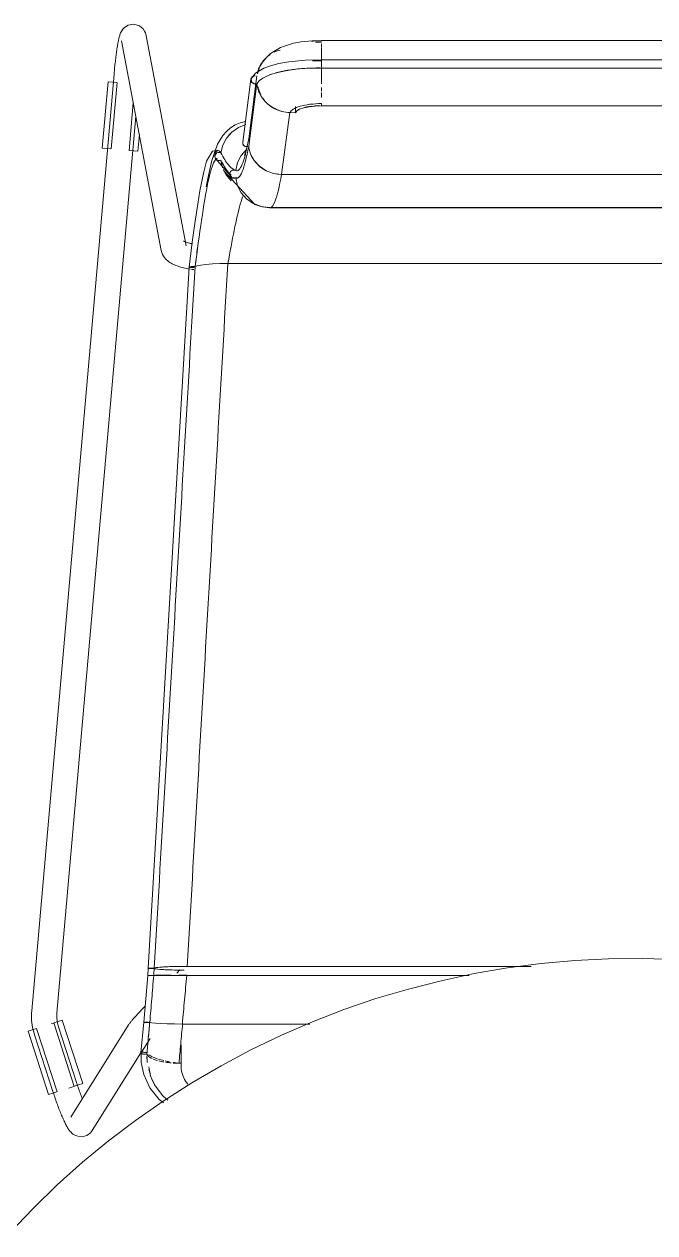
# Model space of a CAD drawing. Header units: millimetres. Extents: x 155920 to 295199, y -4084 to 97293.
# Drawn here: x 224485 to 224784, y 31577 to 32149 of the extents above; entities that cross this region are included whole.
import ezdxf

# ---------------------------------------------------------------- set-up
doc = ezdxf.new("R2010")
doc.units = ezdxf.units.MM
doc.header["$MEASUREMENT"] = 0
doc.layers.add('I-FURN', color=8, linetype='CONTINUOUS', lineweight=9)

msp = doc.modelspace()

# ---------------------------------------------------------------- linework, layer by layer
at = {"layer": 'I-FURN'}
for p, q in [((224531.93, 32146.71), (224531.46, 32146)), ((224532.79, 32147.61), (224531.93, 32146.71)), ((224534.44, 32148.65), (224532.79, 32147.61)), ((224537.2, 32149.14), (224534.44, 32148.65)), ((224539.95, 32148.3), (224537.2, 32149.14)), ((224539.95, 32148.3), (224541.53, 32146.98)), ((224541.53, 32146.98), (224542.28, 32145.9)), ((224529.78, 32140.72), (224529.69, 32140.22)), ((224529.88, 32141.2), (224529.78, 32140.72)), ((224529.98, 32141.66), (224529.88, 32141.2)), ((224530.07, 32142.1), (224529.98, 32141.66)), ((224530.17, 32142.53), (224530.07, 32142.1)), ((224530.28, 32142.94), (224530.17, 32142.53)), ((224530.39, 32143.34), (224530.28, 32142.94)), ((224530.5, 32143.74), (224530.39, 32143.34)), ((224530.63, 32144.13), (224530.5, 32143.74)), ((224530.77, 32144.54), (224530.63, 32144.13)), ((224530.94, 32144.97), (224530.77, 32144.54)), ((224531.15, 32145.44), (224530.94, 32144.97)), ((224531.46, 32146), (224531.15, 32145.44)), ((224531.3, 32141.31), (224550.12, 32042.02)), ((224542.28, 32145.9), (224542.66, 32145.1)), ((224542.66, 32145.1), (224542.87, 32144.48)), ((224542.87, 32144.48), (224543, 32143.96)), ((224543, 32143.96), (224543.09, 32143.55)), ((224561.91, 32044.26), (224543.09, 32143.55)), ((224612.77, 32140.11), (224616.27, 32140.76)), ((224616.27, 32140.76), (224621.48, 32141.28)), ((224621.48, 32141.28), (224626, 32141.36)), ((224626, 32141.36), (224626, 32141.19)), ((224920.85, 32141.36), (224626, 32141.36)), ((224626, 32141.06), (224626, 32141.34)), ((224528.86, 32134.97), (224528.78, 32134.3)), ((224528.95, 32135.62), (224528.86, 32134.97)), ((224529.04, 32136.25), (224528.95, 32135.62)), ((224529.13, 32136.87), (224529.04, 32136.25)), ((224529.22, 32137.47), (224529.13, 32136.87)), ((224529.32, 32138.06), (224529.22, 32137.47)), ((224529.41, 32138.63), (224529.32, 32138.06)), ((224529.5, 32139.18), (224529.41, 32138.63)), ((224529.59, 32139.71), (224529.5, 32139.18)), ((224529.69, 32140.22), (224529.59, 32139.71)), ((224599.93, 32133.38), (224601.91, 32135.22)), ((224601.91, 32135.22), (224606.62, 32138.09)), ((224606.62, 32138.09), (224612.77, 32140.11)), ((224626, 32138.12), (224626, 32139.87)), ((224626, 32135.26), (224626, 32137.84)), ((224626, 32135.1), (224626, 32132.08)), ((224626, 32132.08), (224626, 32135.09)), ((224528.2, 32129.35), (224528.12, 32128.62)), ((224528.27, 32130.09), (224528.2, 32129.35)), ((224528.35, 32130.81), (224528.27, 32130.09)), ((224528.44, 32131.53), (224528.35, 32130.81)), ((224528.52, 32132.24), (224528.44, 32131.53)), ((224528.6, 32132.94), (224528.52, 32132.24)), ((224528.69, 32133.63), (224528.6, 32132.94)), ((224528.78, 32134.3), (224528.69, 32133.63)), ((224596.93, 32129.04), (224598.26, 32131.31)), ((224598.26, 32131.31), (224599.93, 32133.38)), ((224598.63, 32128.24), (224601.79, 32129.43)), ((224601.79, 32129.43), (224605.83, 32130.51)), ((224605.83, 32130.51), (224610.55, 32131.38)), ((224610.55, 32131.38), (224618.44, 32132.18)), ((224618.44, 32132.18), (224626, 32132.32)), ((224920.85, 32132.32), (224626, 32132.32)), ((224626, 32128.37), (224626, 32132.32)), ((224626, 32132.32), (224626, 32132.25)), ((224626, 32132.25), (224626, 32132.06)), ((224626, 32132.06), (224626, 32131.75)), ((224626, 32131.75), (224626, 32131.36)), ((224626, 32131.36), (224626, 32130.91)), ((224626, 32130.91), (224626, 32130.42)), ((224626, 32130.42), (224626, 32129.92)), ((224626, 32129.92), (224626, 32129.44)), ((224626, 32129.44), (224626, 32129.03)), ((224527.82, 32125.46), (224488.88, 31682.14)), ((224527.84, 32125.62), (224527.82, 32125.46)), ((224527.9, 32126.37), (224527.84, 32125.62)), ((224527.97, 32127.12), (224527.9, 32126.37)), ((224528.05, 32127.87), (224527.97, 32127.12)), ((224528.12, 32128.62), (224528.05, 32127.87)), ((224591.54, 32094.92), (224595.39, 32124.61)), ((224592.9, 32123.55), (224594.8, 32125.93)), ((224594.61, 32118.64), (224595.23, 32123.42)), ((224594.8, 32125.93), (224598.63, 32128.24)), ((224601.84, 32125.29), (224601.33, 32125.1)), ((224604.67, 32126.16), (224601.84, 32125.29)), ((224608.16, 32126.96), (224604.67, 32126.16)), ((224613.6, 32127.79), (224608.16, 32126.96)), ((224619.59, 32128.27), (224613.6, 32127.79)), ((224626, 32128.36), (224619.59, 32128.27)), ((224626, 32129.03), (224626, 32128.7)), ((224626, 32128.7), (224626, 32128.47)), ((224626, 32128.47), (224626, 32128.37)), ((224626, 32128.39), (224626, 32124.58)), ((224626, 32120.83), (224626, 32128.39)), ((224626, 32128.36), (224920.85, 32128.36)), ((224626, 32124.39), (224626, 32124.07)), ((224522.25, 32090.45), (224525.01, 32121.86)), ((224525.01, 32121.86), (224527.05, 32121.68)), ((224526.48, 32090.07), (224529.24, 32121.48)), ((224527.05, 32121.68), (224529.12, 32121.49)), ((224588.69, 32093.27), (224592.55, 32123.05)), ((224591.52, 32091.37), (224595.36, 32121.07)), ((224626, 32117.36), (224626, 32119.2)), ((224536.91, 32111.94), (224534.93, 32089.33)), ((224626, 32114.37), (224626, 32116.84)), ((224607.07, 32077.99), (224610.93, 32107.27)), ((224610.93, 32107.27), (224613.64, 32107.2)), ((224613.64, 32110.21), (224613.64, 32107.2)), ((224613.64, 32107.2), (224614.28, 32108.06)), ((224614.28, 32108.06), (224615.63, 32108.85)), ((224615.63, 32108.85), (224617.62, 32109.52)), ((224617.62, 32109.52), (224620.11, 32110.03)), ((224620.11, 32110.03), (224622.96, 32110.35)), ((224622.96, 32110.35), (224626, 32110.46)), ((224920.85, 32110.52), (224626, 32110.52)), ((224626, 32110.46), (224920.85, 32110.46)), ((224500.83, 31681.09), (224538.12, 32105.59)), ((224585.13, 32101.44), (224582.93, 32100.06)), ((224587.5, 32102.47), (224585.13, 32101.44)), ((224590.14, 32101.61), (224586.63, 32100.21)), ((224590, 32103.13), (224587.5, 32102.47)), ((224539.16, 32088.96), (224539.85, 32096.85)), ((224579.22, 32096.42), (224576.71, 32092.3)), ((224580.96, 32098.38), (224579.22, 32096.42)), ((224581.07, 32095.21), (224579.33, 32091.89)), ((224582.93, 32100.06), (224580.96, 32098.38)), ((224583.55, 32098.04), (224581.07, 32095.21)), ((224582.14, 32096.6), (224583.55, 32098.04)), ((224586.63, 32100.21), (224583.55, 32098.04)), ((224590.29, 32089.41), (224591.67, 32095.7)), ((224524.29, 32090.27), (224522.25, 32090.45)), ((224526.36, 32090.08), (224524.29, 32090.27)), ((224537.12, 32089.14), (224535.05, 32089.32)), ((224539.16, 32088.96), (224537.12, 32089.14)), ((224576.71, 32092.3), (224574.04, 32084.68)), ((224574.41, 32088.95), (224576.6, 32089.48)), ((224576.6, 32089.48), (224577.51, 32089.18)), ((224579.33, 32091.89), (224578.42, 32088.26)), ((224590.53, 32089.88), (224588.03, 32087)), ((224588.74, 32093.51), (224588.68, 32093.04)), ((224588.68, 32093.04), (224588.74, 32092.57)), ((224588.93, 32093.95), (224588.74, 32093.51)), ((224588.74, 32092.57), (224588.93, 32092.13)), ((224588.93, 32092.13), (224589.23, 32091.75)), ((224589.23, 32091.75), (224589.61, 32091.45)), ((224589.53, 32086.97), (224590.29, 32089.41)), ((224589.61, 32091.45), (224590.06, 32091.25)), ((224590.06, 32091.25), (224590.55, 32091.18)), ((224590.55, 32091.18), (224591.05, 32091.21)), ((224570.24, 32079.31), (224571.64, 32084.31)), ((224571.64, 32084.31), (224574.41, 32088.95)), ((224574.04, 32084.68), (224572.15, 32076.16)), ((224575.55, 32086.56), (224575.62, 32087.04)), ((224575.62, 32087.04), (224575.55, 32086.56)), ((224575.61, 32086.07), (224575.55, 32086.56)), ((224575.55, 32086.56), (224575.6, 32086.07)), ((224575.6, 32086.07), (224575.79, 32085.61)), ((224575.79, 32085.61), (224575.61, 32086.07)), ((224575.62, 32087.04), (224575.82, 32087.5)), ((224575.81, 32087.5), (224575.62, 32087.04)), ((224575.74, 32085.7), (224583.87, 32076.28)), ((224575.9, 32085.43), (224575.77, 32085.64)), ((224576.08, 32085.21), (224575.79, 32085.61)), ((224575.79, 32085.61), (224576.08, 32085.21)), ((224576.12, 32087.89), (224575.81, 32087.5)), ((224575.82, 32087.5), (224576.12, 32087.89)), ((224576.46, 32084.89), (224576.08, 32085.21)), ((224576.08, 32085.21), (224576.46, 32084.89)), ((224576.12, 32087.89), (224576.51, 32088.2)), ((224576.5, 32088.2), (224576.12, 32087.89)), ((224576.91, 32084.69), (224576.46, 32084.89)), ((224576.46, 32084.89), (224576.91, 32084.68)), ((224576.96, 32088.39), (224576.5, 32088.2)), ((224576.51, 32088.2), (224576.96, 32088.39)), ((224577.4, 32084.6), (224576.91, 32084.69)), ((224576.91, 32084.68), (224577.4, 32084.59)), ((224576.96, 32088.39), (224577.45, 32088.47)), ((224577.45, 32088.47), (224576.96, 32088.39)), ((224577.9, 32084.62), (224577.4, 32084.6)), ((224577.4, 32084.59), (224577.9, 32084.62)), ((224577.45, 32088.47), (224577.95, 32088.42)), ((224577.95, 32088.43), (224577.45, 32088.47)), ((224578.37, 32084.78), (224577.9, 32084.62)), ((224577.9, 32084.62), (224578.37, 32084.77)), ((224578.42, 32088.26), (224577.95, 32088.43)), ((224577.95, 32088.42), (224578.42, 32088.26)), ((224579.16, 32081.16), (224578.37, 32084.78)), ((224578.37, 32084.77), (224579.15, 32081.16)), ((224586.27, 32083.61), (224585.38, 32079.89)), ((224588.03, 32087), (224586.27, 32083.61)), ((224594.15, 32084.6), (224596.64, 32081.86)), ((224568.44, 32070.3), (224570.24, 32079.31)), ((224579.48, 32080.31), (224580.79, 32077.84)), ((224579.86, 32079.51), (224594.46, 32063.81)), ((224580.81, 32077.84), (224579.86, 32079.51)), ((224580.79, 32077.84), (224583.2, 32075)), ((224583.2, 32075), (224580.81, 32077.84)), ((224582.54, 32078.14), (224582.61, 32078.63)), ((224582.61, 32078.63), (224582.54, 32078.14)), ((224582.61, 32077.65), (224582.54, 32078.14)), ((224582.54, 32078.14), (224582.61, 32077.65)), ((224582.61, 32078.63), (224582.8, 32079.09)), ((224582.79, 32079.09), (224582.61, 32078.63)), ((224582.8, 32077.19), (224582.61, 32077.65)), ((224582.61, 32077.65), (224582.79, 32077.19)), ((224583.09, 32079.49), (224582.79, 32079.09)), ((224582.8, 32079.09), (224583.09, 32079.49)), ((224583.09, 32079.49), (224583.47, 32079.81)), ((224583.47, 32079.81), (224583.09, 32079.49)), ((224583.47, 32079.81), (224583.93, 32080.01)), ((224583.92, 32080.01), (224583.47, 32079.81)), ((224584.41, 32080.09), (224583.92, 32080.01)), ((224583.93, 32080.01), (224584.42, 32080.09)), ((224584.91, 32080.05), (224584.41, 32080.09)), ((224584.42, 32080.09), (224584.91, 32080.05)), ((224584.7, 32080.18), (224585.13, 32079.99)), ((224584.91, 32080.05), (224585.38, 32079.89)), ((224585.38, 32079.89), (224584.91, 32080.05)), ((224596.64, 32081.86), (224599.75, 32079.79)), ((224599.75, 32079.79), (224603.3, 32078.47)), ((224603.3, 32078.47), (224607.07, 32077.99)), ((224939.78, 32077.99), (224607.07, 32077.99)), ((224607.07, 32077.99), (224939.78, 32077.99)), ((224572.15, 32076.16), (224571.42, 32072.09)), ((224582.79, 32077.19), (224583.09, 32076.78)), ((224583.09, 32076.78), (224582.8, 32077.19)), ((224583.47, 32076.47), (224583.09, 32076.78)), ((224583.09, 32076.78), (224583.47, 32076.47)), ((224583.93, 32076.27), (224583.47, 32076.47)), ((224583.47, 32076.47), (224583.92, 32076.27)), ((224583.57, 32076.42), (224586.45, 32076.37)), ((224583.92, 32076.27), (224584.41, 32076.18)), ((224584.42, 32076.19), (224583.93, 32076.27)), ((224584.41, 32076.18), (224584.91, 32076.22)), ((224584.91, 32076.23), (224584.42, 32076.19)), ((224585.38, 32076.39), (224584.91, 32076.23)), ((224584.91, 32076.22), (224585.38, 32076.38)), ((224585.38, 32076.38), (224586.27, 32072.67)), ((224586.27, 32072.67), (224588.03, 32069.28)), ((224588.03, 32069.28), (224586.28, 32072.67)), ((224567.4, 32063.98), (224568.44, 32070.3)), ((224590.54, 32066.41), (224588.03, 32069.28)), ((224588.03, 32069.28), (224590.53, 32066.4)), ((224590.53, 32066.4), (224593.67, 32064.23)), ((224593.67, 32064.24), (224590.54, 32066.41)), ((224566.22, 32055.96), (224567.4, 32063.98)), ((224593.36, 32064.41), (224597.82, 32062.68)), ((224597.24, 32062.87), (224593.67, 32064.24)), ((224593.67, 32064.23), (224597.24, 32062.87)), ((224594.46, 32063.81), (224596.38, 32063.11)), ((224601.03, 32062.4), (224597.24, 32062.87)), ((224597.24, 32062.87), (224601.03, 32062.39)), ((224597.82, 32062.68), (224601.57, 32062.24)), ((224945.82, 32062.39), (224601.03, 32062.39)), ((224601.03, 32062.39), (224945.82, 32062.39)), ((224601.57, 32062.24), (224906.37, 32062.24)), ((224564.86, 32046.03), (224566.22, 32055.96)), ((224560.69, 32046.48), (224560.71, 32046.47)), ((224560.71, 32046.47), (224560.78, 32046.43)), ((224560.78, 32046.43), (224560.87, 32046.38)), ((224560.87, 32046.38), (224561.02, 32046.3)), ((224561.02, 32046.3), (224561.22, 32046.22)), ((224561.22, 32046.22), (224561.45, 32046.12)), ((224561.45, 32046.12), (224561.72, 32046.02)), ((224561.72, 32046.02), (224562.02, 32045.91)), ((224562.02, 32045.91), (224562.36, 32045.81)), ((224562.36, 32045.81), (224562.72, 32045.7)), ((224562.72, 32045.7), (224563.12, 32045.59)), ((224563.12, 32045.59), (224563.54, 32045.48)), ((224563.31, 32034.18), (224564.86, 32046.03)), ((224563.54, 32045.48), (224563.99, 32045.38)), ((224563.99, 32045.38), (224564.46, 32045.28)), ((224564.46, 32045.28), (224564.95, 32045.18)), ((224550.12, 32042.02), (224550.37, 32041.03)), ((224550.37, 32041.03), (224550.74, 32040.14)), ((224550.74, 32040.14), (224551.18, 32039.35)), ((224551.18, 32039.35), (224551.66, 32038.66)), ((224551.66, 32038.66), (224552.17, 32038.06)), ((224552.17, 32038.06), (224552.69, 32037.55)), ((224552.69, 32037.55), (224553.22, 32037.09)), ((224563.31, 32034.17), (224544.02, 31702.27)), ((224553.22, 32037.09), (224553.75, 32036.69)), ((224553.75, 32036.69), (224554.29, 32036.33)), ((224554.29, 32036.33), (224554.83, 32036.01)), ((224554.83, 32036.01), (224555.36, 32035.72)), ((224555.36, 32035.72), (224555.92, 32035.45)), ((224555.92, 32035.45), (224556.48, 32035.19)), ((224556.48, 32035.19), (224557.05, 32034.96)), ((224557.05, 32034.96), (224557.63, 32034.74)), ((224557.63, 32034.74), (224558.22, 32034.53)), ((224558.22, 32034.53), (224558.82, 32034.34)), ((224558.82, 32034.34), (224559.44, 32034.16)), ((224559.44, 32034.16), (224560.07, 32033.98)), ((224560.07, 32033.98), (224560.71, 32033.82)), ((224560.71, 32033.82), (224561.37, 32033.67)), ((224561.37, 32033.67), (224562.04, 32033.53)), ((224562.04, 32033.53), (224562.72, 32033.39)), ((224562.72, 32033.39), (224563.41, 32033.27)), ((224563.38, 32034.23), (224563.31, 32034.18)), ((224563.31, 32034.17), (224563.38, 32034.23)), ((224563.31, 32034.17), (224563.37, 32034.12)), ((224563.37, 32034.12), (224563.31, 32034.17)), ((224563.37, 32034.12), (224563.56, 32034.07)), ((224563.55, 32034.07), (224563.37, 32034.12)), ((224563.58, 32034.28), (224563.38, 32034.23)), ((224563.38, 32034.23), (224563.57, 32034.28)), ((224563.84, 32034.03), (224563.55, 32034.07)), ((224563.56, 32034.07), (224563.85, 32034.03)), ((224563.57, 32034.28), (224563.87, 32034.32)), ((224563.87, 32034.32), (224563.58, 32034.28)), ((224564.22, 32033.99), (224563.84, 32034.03)), ((224563.85, 32034.03), (224564.23, 32033.99)), ((224564.26, 32034.36), (224563.87, 32034.32)), ((224563.87, 32034.32), (224564.26, 32034.36)), ((224564.12, 32033.15), (224564.83, 32033.04)), ((224564.67, 32033.97), (224564.22, 32033.99)), ((224564.23, 32033.99), (224564.68, 32033.97)), ((224564.71, 32034.38), (224564.26, 32034.36)), ((224564.26, 32034.36), (224564.71, 32034.38)), ((224565.16, 32033.96), (224564.67, 32033.97)), ((224564.68, 32033.97), (224565.17, 32033.96)), ((224565.21, 32034.39), (224564.71, 32034.38)), ((224564.71, 32034.38), (224565.2, 32034.39)), ((224564.83, 32033.04), (224565.56, 32032.94)), ((224565.66, 32033.96), (224565.16, 32033.96)), ((224565.17, 32033.96), (224565.67, 32033.96)), ((224565.2, 32034.39), (224565.7, 32034.38)), ((224565.7, 32034.38), (224565.21, 32034.39)), ((224566.18, 32034.36), (224565.7, 32034.38)), ((224565.7, 32034.38), (224566.17, 32034.36)), ((224566.17, 32034.36), (224567.08, 32034.76)), ((224567.08, 32034.76), (224566.18, 32034.36)), ((224567.08, 32034.76), (224568.81, 32035.13)), ((224568.82, 32035.13), (224567.08, 32034.76)), ((224568.82, 32035.13), (224571.29, 32035.44)), ((224571.32, 32035.44), (224568.82, 32035.13)), ((224571.32, 32035.44), (224574.37, 32035.68)), ((224574.42, 32035.68), (224571.32, 32035.44)), ((224574.42, 32035.68), (224577.89, 32035.83)), ((224577.96, 32035.83), (224574.42, 32035.68)), ((224577.95, 32035.83), (224581.65, 32035.89)), ((224581.72, 32035.89), (224577.96, 32035.83)), ((224965.12, 32035.89), (224581.72, 32035.89)), ((224581.72, 32035.89), (224965.12, 32035.89)), ((224745.77, 31705.9), (224729.83, 31704.47)), ((224761.74, 31706.68), (224745.77, 31705.9)), ((224777.74, 31706.83), (224761.74, 31706.68)), ((224793.73, 31706.34), (224777.74, 31706.83)), ((224543.75, 31698.91), (224544.01, 31702.27)), ((224544.09, 31702.29), (224544.02, 31702.27)), ((224544.02, 31702.26), (224544.09, 31702.24)), ((224544.27, 31702.32), (224544.09, 31702.29)), ((224544.09, 31702.24), (224544.28, 31702.21)), ((224544.57, 31702.34), (224544.27, 31702.32)), ((224544.28, 31702.21), (224544.57, 31702.19)), ((224544.95, 31702.36), (224544.57, 31702.34)), ((224544.57, 31702.19), (224544.95, 31702.17)), ((224545.4, 31702.37), (224544.95, 31702.36)), ((224544.95, 31702.17), (224545.41, 31702.16)), ((224545.89, 31702.38), (224545.4, 31702.37)), ((224545.41, 31702.16), (224545.9, 31702.15)), ((224546.38, 31702.37), (224545.89, 31702.38)), ((224545.9, 31702.15), (224546.39, 31702.16)), ((224546.85, 31702.36), (224546.38, 31702.37)), ((224546.39, 31702.16), (224546.86, 31702.17)), ((224547.74, 31702.58), (224546.85, 31702.36)), ((224546.86, 31702.17), (224547.76, 31701.96)), ((224549.49, 31702.77), (224547.74, 31702.58)), ((224547.76, 31701.96), (224549.51, 31701.76)), ((224551.99, 31702.93), (224549.49, 31702.77)), ((224549.51, 31701.76), (224552.01, 31701.6)), ((224555.12, 31703.05), (224551.99, 31702.93)), ((224552.01, 31701.6), (224555.13, 31701.48)), ((224558.69, 31703.13), (224555.12, 31703.05)), ((224555.13, 31701.48), (224558.68, 31701.4)), ((224558.98, 31701.52), (224557.51, 31699.99)), ((224558.68, 31701.4), (224560.93, 31701.38)), ((224562.47, 31703.16), (224558.69, 31703.13)), ((224725.07, 31703.16), (224562.47, 31703.16)), ((224562.47, 31703.16), (224725.07, 31703.16)), ((224713.96, 31702.41), (224698.19, 31699.72)), ((224729.83, 31704.47), (224713.96, 31702.41)), ((224543.74, 31698.91), (224541.92, 31676.71)), ((224543.81, 31698.91), (224543.74, 31698.91)), ((224543.74, 31698.91), (224543.81, 31698.9)), ((224543.81, 31698.9), (224543.75, 31698.91)), ((224543.75, 31698.91), (224543.82, 31698.91)), ((224544.29, 31698.9), (224544, 31698.9)), ((224544, 31698.9), (224544.29, 31698.9)), ((224544.68, 31698.9), (224544.29, 31698.9)), ((224544.29, 31698.9), (224544.67, 31698.9)), ((224544.3, 31698.91), (224544.68, 31698.91)), ((224544.68, 31698.91), (224544.3, 31698.91)), ((224544.67, 31698.9), (224545.12, 31698.9)), ((224544.68, 31698.91), (224545.13, 31698.91)), ((224545.13, 31698.91), (224544.68, 31698.91)), ((224545.13, 31698.9), (224544.68, 31698.9)), ((224545.12, 31698.9), (224545.61, 31698.9)), ((224545.13, 31698.91), (224545.62, 31698.91)), ((224545.62, 31698.91), (224545.13, 31698.91)), ((224545.62, 31698.9), (224545.13, 31698.9)), ((224545.61, 31698.9), (224546.11, 31698.9)), ((224545.62, 31698.91), (224546.12, 31698.91)), ((224546.12, 31698.91), (224545.62, 31698.91)), ((224546.11, 31698.9), (224545.62, 31698.9)), ((224546.58, 31698.9), (224546.11, 31698.9)), ((224546.11, 31698.9), (224546.58, 31698.9)), ((224546.12, 31698.91), (224546.59, 31698.91)), ((224546.59, 31698.91), (224546.12, 31698.91)), ((224547.47, 31698.88), (224546.58, 31698.9)), ((224546.58, 31698.9), (224547.47, 31698.88)), ((224549.22, 31698.87), (224547.47, 31698.88)), ((224547.47, 31698.88), (224549.22, 31698.87)), ((224549.24, 31698.94), (224547.48, 31698.93)), ((224547.49, 31698.93), (224549.24, 31698.94)), ((224551.72, 31698.86), (224549.22, 31698.87)), ((224549.22, 31698.87), (224551.72, 31698.86)), ((224549.24, 31698.94), (224551.74, 31698.95)), ((224551.73, 31698.95), (224549.24, 31698.94)), ((224554.85, 31698.85), (224551.72, 31698.86)), ((224551.72, 31698.86), (224554.85, 31698.85)), ((224554.86, 31698.96), (224551.73, 31698.95)), ((224551.74, 31698.95), (224554.86, 31698.96)), ((224554.85, 31698.85), (224558.42, 31698.84)), ((224558.42, 31698.84), (224554.86, 31698.85)), ((224558.42, 31698.97), (224562.2, 31698.97)), ((224562.2, 31698.97), (224558.42, 31698.97)), ((224562.21, 31698.84), (224558.42, 31698.84)), ((224558.42, 31698.84), (224562.21, 31698.84)), ((224695.85, 31698.84), (224562.21, 31698.84)), ((224562.21, 31698.84), (224695.85, 31698.84)), ((224682.54, 31696.39), (224667.04, 31692.45)), ((224698.19, 31699.72), (224682.54, 31696.39)), ((224667.04, 31692.45), (224651.7, 31687.89)), ((224540.68, 31682.38), (224541.09, 31682.83)), ((224541.09, 31682.83), (224541.51, 31683.28)), ((224541.51, 31683.28), (224541.95, 31683.75)), ((224541.95, 31683.75), (224542.39, 31684.22)), ((224651.7, 31687.89), (224636.56, 31682.71)), ((224488.8, 31681), (224488.76, 31679.86)), ((224488.76, 31679.86), (224488.78, 31678.72)), ((224488.78, 31678.72), (224488.84, 31677.58)), ((224488.87, 31682.14), (224488.8, 31681)), ((224488.84, 31677.58), (224488.94, 31676.44)), ((224500.76, 31679.74), (224500.78, 31680.4)), ((224500.77, 31679.08), (224500.76, 31679.74)), ((224500.81, 31678.42), (224500.77, 31679.08)), ((224500.78, 31680.4), (224500.82, 31681.06)), ((224500.87, 31677.76), (224500.81, 31678.42)), ((224500.82, 31681.06), (224500.83, 31681.09)), ((224500.96, 31677.1), (224500.87, 31677.76)), ((224501.07, 31676.45), (224500.96, 31677.1)), ((224501.36, 31677.04), (224503.32, 31677.67)), ((224513, 31647.67), (224503.32, 31677.67)), ((224535.78, 31676.92), (224535.98, 31677.16)), ((224535.98, 31677.16), (224536.2, 31677.42)), ((224536.2, 31677.42), (224536.43, 31677.68)), ((224536.43, 31677.68), (224536.67, 31677.96)), ((224536.67, 31677.96), (224536.93, 31678.26)), ((224536.93, 31678.26), (224537.2, 31678.57)), ((224537.2, 31678.57), (224537.49, 31678.89)), ((224537.49, 31678.89), (224537.79, 31679.23)), ((224537.79, 31679.23), (224538.11, 31679.58)), ((224538.11, 31679.58), (224538.44, 31679.94)), ((224538.44, 31679.94), (224538.78, 31680.32)), ((224538.78, 31680.32), (224539.13, 31680.71)), ((224539.13, 31680.71), (224539.5, 31681.11)), ((224539.5, 31681.11), (224539.88, 31681.52)), ((224539.88, 31681.52), (224540.27, 31681.95)), ((224540.27, 31681.95), (224540.68, 31682.38)), ((224636.56, 31682.71), (224621.64, 31676.94)), ((224487.16, 31672.46), (224489.11, 31673.09)), ((224496.85, 31642.45), (224487.16, 31672.46)), ((224488.94, 31676.44), (224489.09, 31675.31)), ((224489.09, 31675.31), (224489.29, 31674.18)), ((224489.11, 31673.09), (224491.08, 31673.72)), ((224489.29, 31674.18), (224489.53, 31673.07)), ((224489.53, 31673.07), (224489.82, 31671.96)), ((224489.82, 31671.96), (224490.15, 31670.87)), ((224500.89, 31643.76), (224491.2, 31673.76)), ((224498.01, 31675.96), (224499.17, 31676.34)), ((224499.27, 31676.37), (224508.96, 31646.36)), ((224499.39, 31676.41), (224501.36, 31677.04)), ((224501.22, 31675.8), (224501.07, 31676.45)), ((224501.38, 31675.16), (224501.22, 31675.8)), ((224501.57, 31674.53), (224501.38, 31675.16)), ((224510.29, 31647.72), (224501.57, 31674.53)), ((224534.67, 31675.44), (224507.36, 31631.85)), ((224534.67, 31675.44), (224534.88, 31675.76)), ((224534.88, 31675.76), (224535.07, 31676.02)), ((224535.07, 31676.02), (224535.24, 31676.25)), ((224535.24, 31676.25), (224535.41, 31676.47)), ((224535.41, 31676.47), (224535.59, 31676.69)), ((224535.59, 31676.69), (224535.78, 31676.92)), ((224541.92, 31676.71), (224540.49, 31662.21)), ((224541.98, 31676.73), (224541.92, 31676.71)), ((224541.92, 31676.71), (224541.98, 31676.73)), ((224541.92, 31676.7), (224541.98, 31676.68)), ((224541.99, 31676.68), (224541.92, 31676.7)), ((224542.17, 31676.76), (224541.98, 31676.73)), ((224541.98, 31676.73), (224542.17, 31676.76)), ((224541.98, 31676.68), (224542.17, 31676.65)), ((224542.46, 31676.78), (224542.17, 31676.76)), ((224542.17, 31676.76), (224542.46, 31676.78)), ((224542.17, 31676.65), (224542.47, 31676.63)), ((224542.48, 31676.63), (224542.18, 31676.65)), ((224542.84, 31676.79), (224542.46, 31676.78)), ((224542.46, 31676.78), (224542.85, 31676.79)), ((224542.47, 31676.63), (224542.85, 31676.62)), ((224542.86, 31676.62), (224542.48, 31676.63)), ((224543.29, 31676.8), (224542.84, 31676.79)), ((224542.85, 31676.79), (224543.3, 31676.8)), ((224542.85, 31676.62), (224543.31, 31676.61)), ((224543.31, 31676.61), (224542.86, 31676.62)), ((224543.78, 31676.81), (224543.29, 31676.8)), ((224543.3, 31676.8), (224543.79, 31676.81)), ((224543.31, 31676.61), (224543.8, 31676.6)), ((224543.8, 31676.6), (224543.31, 31676.61)), ((224543.8, 31676.6), (224544.3, 31676.6)), ((224544.3, 31676.6), (224543.8, 31676.6)), ((224544.75, 31676.8), (224544.28, 31676.81)), ((224544.28, 31676.81), (224544.76, 31676.8)), ((224544.3, 31676.6), (224544.77, 31676.61)), ((224544.77, 31676.61), (224544.3, 31676.6)), ((224545.65, 31676.42), (224544.77, 31676.61)), ((224544.77, 31676.61), (224545.66, 31676.42)), ((224547.37, 31676.24), (224545.66, 31676.42)), ((224545.66, 31676.42), (224547.39, 31676.24)), ((224549.83, 31676.09), (224547.39, 31676.24)), ((224547.39, 31676.24), (224549.87, 31676.09)), ((224552.9, 31675.98), (224549.87, 31676.09)), ((224549.87, 31676.09), (224552.97, 31675.97)), ((224556.41, 31675.9), (224552.97, 31675.98)), ((224552.97, 31675.97), (224556.41, 31675.9)), ((224556.5, 31675.9), (224560.27, 31675.87)), ((224560.15, 31675.87), (224556.5, 31675.9)), ((224560.27, 31675.87), (224620.38, 31675.87)), ((224620.38, 31675.87), (224560.27, 31675.87)), ((224621.64, 31676.94), (224606.97, 31670.57)), ((224490.15, 31670.87), (224490.16, 31670.82)), ((224490.16, 31670.82), (224498.87, 31644.01)), ((224540.78, 31662.59), (224544.84, 31669.07)), ((224559.56, 31665.83), (224559.56, 31656.08)), ((224606.97, 31670.57), (224592.55, 31663.63)), ((224517.53, 31625.48), (224540.56, 31662.25)), ((224540.7, 31657.65), (224540.62, 31663.11)), ((224592.55, 31663.63), (224578.43, 31656.11)), ((224541.92, 31652), (224540.7, 31657.65)), ((224559.62, 31657.32), (224558.57, 31657.32)), ((224578.43, 31656.11), (224564.62, 31648.03)), ((224544.82, 31645.68), (224541.92, 31652)), ((224547.39, 31646.39), (224545.48, 31650.08)), ((224498.8, 31643.08), (224496.85, 31642.45)), ((224500.77, 31643.72), (224498.8, 31643.08)), ((224499.02, 31643.55), (224498.87, 31644.01)), ((224499.27, 31642.81), (224499.02, 31643.55)), ((224499.51, 31642.07), (224499.27, 31642.81)), ((224506.38, 31645.53), (224508.86, 31646.33)), ((224511.05, 31647.04), (224509.08, 31646.4)), ((224510.39, 31647.39), (224510.29, 31647.72)), ((224510.62, 31646.69), (224510.39, 31647.39)), ((224510.85, 31646.01), (224510.62, 31646.69)), ((224511.08, 31645.32), (224510.85, 31646.01)), ((224513, 31647.67), (224511.05, 31647.04)), ((224511.32, 31644.64), (224511.08, 31645.32)), ((224511.55, 31643.97), (224511.32, 31644.64)), ((224511.79, 31643.3), (224511.55, 31643.97)), ((224512.02, 31642.65), (224511.79, 31643.3)), ((224549.16, 31640.16), (224544.82, 31645.68)), ((224550.89, 31641.82), (224547.39, 31646.39)), ((224564.62, 31648.03), (224551.14, 31639.41)), ((224499.76, 31641.34), (224499.51, 31642.07)), ((224500.01, 31640.61), (224499.76, 31641.34)), ((224500.26, 31639.89), (224500.01, 31640.61)), ((224500.52, 31639.18), (224500.26, 31639.89)), ((224500.77, 31638.47), (224500.52, 31639.18)), ((224501.03, 31637.77), (224500.77, 31638.47)), ((224501.28, 31637.08), (224501.03, 31637.77)), ((224501.54, 31636.4), (224501.28, 31637.08)), ((224512.26, 31642), (224512.02, 31642.65)), ((224512.49, 31641.36), (224512.26, 31642)), ((224512.73, 31640.74), (224512.49, 31641.36)), ((224551.14, 31639.41), (224538.02, 31630.25)), ((224551.21, 31638.51), (224549.16, 31640.16)), ((224553.24, 31639.86), (224550.89, 31641.82)), ((224501.79, 31635.74), (224501.54, 31636.4)), ((224502.04, 31635.08), (224501.79, 31635.74)), ((224502.3, 31634.44), (224502.04, 31635.08)), ((224502.55, 31633.82), (224502.3, 31634.44)), ((224502.8, 31633.21), (224502.55, 31633.82)), ((224503.04, 31632.61), (224502.8, 31633.21)), ((224503.29, 31632.03), (224503.04, 31632.61)), ((224503.53, 31631.47), (224503.29, 31632.03)), ((224503.77, 31630.93), (224503.53, 31631.47)), ((224504.01, 31630.4), (224503.77, 31630.93)), ((224504.24, 31629.89), (224504.01, 31630.4)), ((224504.48, 31629.4), (224504.24, 31629.89)), ((224504.71, 31628.93), (224504.48, 31629.4)), ((224504.94, 31628.47), (224504.71, 31628.93)), ((224505.17, 31628.03), (224504.94, 31628.47)), ((224505.39, 31627.6), (224505.17, 31628.03)), ((224505.62, 31627.19), (224505.39, 31627.6)), ((224505.86, 31626.79), (224505.62, 31627.19)), ((224506.1, 31626.4), (224505.86, 31626.79)), ((224506.36, 31626.01), (224506.1, 31626.4)), ((224506.64, 31625.62), (224506.36, 31626.01)), ((224506.95, 31625.22), (224506.64, 31625.62)), ((224538.02, 31630.25), (224525.28, 31620.58)), ((224507.32, 31624.8), (224506.95, 31625.22)), ((224507.78, 31624.33), (224507.32, 31624.8)), ((224508.41, 31623.81), (224507.78, 31624.33)), ((224509.32, 31623.24), (224508.41, 31623.81)), ((224510.7, 31622.72), (224509.32, 31623.24)), ((224512.68, 31622.55), (224510.7, 31622.72)), ((224514.91, 31623.14), (224512.68, 31622.55)), ((224525.28, 31620.58), (224512.93, 31610.41)), ((224516.64, 31624.36), (224514.91, 31623.14)), ((224516.64, 31624.36), (224517.53, 31625.48)), ((224512.93, 31610.41), (224501, 31599.75)), ((224501, 31599.75), (224489.51, 31588.62)), ((224489.51, 31588.62), (224478.47, 31577.04))]:
    msp.add_line(p, q, dxfattribs=at)
for centre, major_axis, ratio, start_param, end_param in [((224626, 32137.08), (-12.4, 0), 0.287441, 4.712389, 4.950404), ((224626, 32125.61), (0, -15.75), 0.000004, 5.8107, 5.99294), ((224590.64, 32093.04), (-1.96, 0), 0.955139, 5.775592, 8.064923), ((224607.2, 32093.06), (-15.78, 0), 0.955139, 0.112537, 0.354036), ((224607.2, 32093.06), (-15.78, 0), 0.955139, 0.354206, 0.595753), ((224607.2, 32093.06), (-15.78, 0), 0.955139, 0.595876, 1.562553)]:
    msp.add_ellipse(centre, major_axis=major_axis, ratio=ratio, start_param=start_param, end_param=end_param, dxfattribs=at)
for points in [[(224621.03, 32141.05), (224622.61, 32141.2), (224624.28, 32141.28), (224626, 32141.27)], [(224606.4, 32136.91), (224605.44, 32136.66), (224604.5, 32136.31), (224603.61, 32135.88)], [(224621.73, 32131.77), (224623.15, 32131.81), (224624.57, 32131.81), (224626, 32131.79)], [(224595.57, 32121.06), (224595.92, 32121.79), (224597.23, 32123.19), (224600.93, 32125.09), (224606, 32126.62), (224612.14, 32127.73), (224619, 32128.36), (224623.65, 32128.43), (224626, 32128.39)], [(224595.85, 32126.02), (224596.01, 32126.68), (224596.2, 32127.33), (224596.44, 32127.96)], [(224595.1, 32120.91), (224595.02, 32120.9), (224594.85, 32120.88), (224594.69, 32120.88), (224594.6, 32120.89)], [(224595.36, 32121.07), (224595.51, 32119.83), (224596.09, 32117.45), (224597.86, 32114.11), (224600.39, 32111.27), (224603.53, 32109.08), (224607.13, 32107.67), (224609.64, 32107.31), (224610.93, 32107.27)], [(224597.35, 32115.56), (224596.65, 32116.82), (224596.25, 32118.18), (224595.91, 32119.56)], [(224611.18, 32107.28), (224611.43, 32108.4), (224614.81, 32110.56), (224622.21, 32111.53), (224626, 32111.59)], [(224625.16, 32110.51), (224622.38, 32110.45), (224619.24, 32110.18), (224617.62, 32109.57)], [(224591.52, 32091.37), (224590.5, 32085.87), (224588.45, 32077.81), (224586.41, 32075.84), (224585.38, 32076.39)], [(224601.03, 32062.4), (224601.21, 32062.29), (224601.39, 32062.24), (224601.57, 32062.24)], [(224567.35, 32043.53), (224566.96, 32040.5), (224566.58, 32037.43), (224566.19, 32034.37)], [(224546.85, 31702.36), (224550.07, 31757.77), (224556.51, 31868.53), (224562.95, 31979.13), (224566.17, 32034.36)], [(224572.06, 31869.65), (224575.25, 31925.11), (224578.45, 31980.53), (224581.65, 32035.89)], [(224562.47, 31703.16), (224565.67, 31758.69), (224568.86, 31814.21), (224572.06, 31869.65)], [(224546.86, 31702.17), (224546.27, 31702.15), (224544.76, 31702.15), (224544.02, 31702.23), (224544.01, 31702.26)], [(224546.85, 31702.36), (224546.81, 31701.79), (224546.72, 31700.63), (224546.63, 31699.48), (224546.58, 31698.9)], [(224546.86, 31702.17), (224546.82, 31701.62), (224546.73, 31700.54), (224546.64, 31699.46), (224546.59, 31698.91)], [(224544.77, 31676.61), (224545.07, 31680.32), (224545.68, 31687.75), (224546.28, 31695.18), (224546.58, 31698.9)], [(224561.18, 31687.35), (224561.52, 31691.18), (224561.87, 31695.01), (224562.21, 31698.84)], [(224545.96, 31691.36), (224546, 31691.77), (224546.03, 31692.18), (224546.07, 31692.59)], [(224544.76, 31676.8), (224545.06, 31680.44), (224545.36, 31684.1), (224545.66, 31687.75)], [(224560.15, 31675.88), (224560.49, 31679.7), (224560.83, 31683.52), (224561.18, 31687.35)], [(224544.77, 31676.61), (224544.53, 31674.09), (224544.05, 31669.05), (224543.57, 31664.1), (224543.33, 31661.66)], [(224544.75, 31676.8), (224544.52, 31674.43), (224544.28, 31672.06), (224544.05, 31669.71)], [(224560.27, 31675.87), (224559.96, 31672.74), (224559.37, 31666.49), (224558.83, 31660.35), (224558.57, 31657.32)], [(224540.68, 31662.96), (224540.72, 31662.92), (224540.84, 31662.82), (224541.14, 31662.69), (224541.52, 31662.57), (224541.98, 31662.48), (224542.47, 31662.41), (224542.97, 31662.38), (224543.28, 31662.38), (224543.43, 31662.39)], [(224545.88, 31659.49), (224545.18, 31659.81), (224544.04, 31660.52), (224543.48, 31661.27), (224543.33, 31661.66)], [(224543.37, 31660.83), (224543.38, 31660.18), (224543.42, 31659.53), (224543.48, 31658.88)], [(224543.51, 31657.66), (224543.42, 31658.48), (224543.41, 31659.3), (224543.42, 31660.13)], [(224544.34, 31661.3), (224544.75, 31660.98), (224545.27, 31660.66), (224545.91, 31660.35)], [(224546.16, 31660.23), (224546.79, 31659.94), (224547.54, 31659.66), (224548.36, 31659.4)], [(224544.3, 31654.41), (224544.5, 31653.69), (224544.73, 31652.97), (224545, 31652.26)], [(224548.31, 31658.6), (224547.58, 31658.81), (224546.94, 31659.05), (224546.35, 31659.29)], [(224548.79, 31659.24), (224549.59, 31658.99), (224550.46, 31658.76), (224551.38, 31658.54)], [(224551.36, 31657.93), (224550.52, 31658.07), (224549.71, 31658.23), (224548.98, 31658.42)], [(224552.04, 31658.39), (224552.69, 31658.25), (224553.35, 31658.11), (224554.03, 31657.99)], [(224554.85, 31657.49), (224553.95, 31657.57), (224553.06, 31657.67), (224552.21, 31657.79)], [(224555.73, 31657.74), (224556.2, 31657.67), (224556.68, 31657.62), (224557.16, 31657.57)], [(224558.57, 31657.32), (224557.61, 31657.33), (224556.68, 31657.36), (224555.77, 31657.42)], [(224559.56, 31655.81), (224559.55, 31656.31), (224559.57, 31656.82), (224559.61, 31657.32)]]:
    msp.add_open_spline(points, degree=3, dxfattribs=at)
for points, knots in [([(224601.65, 32134.74), (224601.25, 32134.47), (224599.87, 32133.43), (224597.87, 32131.26), (224596.26, 32128.41), (224595.79, 32126.47), (224595.63, 32125.71)], [0.434972, 0.434972, 0.434972, 0.434972, 0.5, 0.6666667, 0.8333333, 0.9407177, 0.9407177, 0.9407177, 0.9407177]), ([(224594.51, 32124.65), (224594.37, 32124.66), (224594.14, 32124.64), (224593.85, 32124.57), (224593.59, 32124.48), (224593.27, 32124.29), (224592.95, 32124), (224592.72, 32123.64), (224592.58, 32123.29), (224592.53, 32122.99), (224592.53, 32122.71), (224592.56, 32122.45), (224592.64, 32122.2), (224592.75, 32121.94), (224592.94, 32121.63), (224593.27, 32121.31), (224593.66, 32121.07), (224594.02, 32120.95), (224594.39, 32120.88), (224594.83, 32120.89), (224595.19, 32120.99), (224595.36, 32121.07)], [0.1111111, 0.1111111, 0.1111111, 0.1111111, 0.1666667, 0.1944444, 0.2222222, 0.2777778, 0.3333333, 0.3888889, 0.4444444, 0.4791667, 0.5138889, 0.5486111, 0.5833333, 0.6180556, 0.6527778, 0.7222222, 0.7916667, 0.8263889, 0.8611111, 0.9305556, 1, 1, 1, 1]), ([(224594.12, 32120.98), (224594, 32121.02), (224593.77, 32121.12), (224593.35, 32121.39), (224592.9, 32121.94), (224592.64, 32122.81), (224592.87, 32123.59), (224593.27, 32124.1), (224593.65, 32124.4), (224594.11, 32124.59), (224594.44, 32124.63), (224594.6, 32124.64)], [-0.8125, -0.8125, -0.8125, -0.8125, -0.765625, -0.71875, -0.625, -0.5, -0.375, -0.3125, -0.25, -0.1875, -0.125, -0.125, -0.125, -0.125]), ([(224607.4, 32107.82), (224606.16, 32108.15), (224602.64, 32109.57), (224599.33, 32112.04), (224598.2, 32114.19)], [-0.8333333, -0.8333333, -0.8333333, -0.8333333, -0.6666667, -0.3333333, -0.3333333, -0.3333333, -0.3333333]), ([(224578.42, 32088.26), (224577.4, 32089.82), (224576.12, 32089.59), (224574.83, 32086.56), (224574.57, 32085.84)], [0, 0, 0, 0, 0.25, 0.3133981, 0.3133981, 0.3133981, 0.3133981]), ([(224590.83, 32091.28), (224590.04, 32087.56), (224588.22, 32081.08), (224586.4, 32079.35), (224585.38, 32079.89)], [0.1122148, 0.1122148, 0.1122148, 0.1122148, 0.5, 1, 1, 1, 1]), ([(224576.54, 32085.66), (224576.14, 32085.46), (224574.71, 32083.86), (224572.27, 32075.56), (224569.22, 32057.13), (224567.19, 32041.91), (224566.18, 32034.36)], [0.1500588, 0.1500588, 0.1500588, 0.1500588, 0.25, 0.5, 0.75, 1, 1, 1, 1]), ([(224583.25, 32077.65), (224582.79, 32078.04), (224581.17, 32079.71), (224579.54, 32082.37), (224578.37, 32084.78)], [0.303693, 0.303693, 0.303693, 0.303693, 0.5, 1, 1, 1, 1]), ([(224584.7, 32080.18), (224583.77, 32080.64), (224581.68, 32082.43), (224579.58, 32085.86), (224578.42, 32088.26)], [0.0974621, 0.0974621, 0.0974621, 0.0974621, 0.5, 1, 1, 1, 1]), ([(224601.57, 32062.24), (224602.4, 32062.24), (224604.23, 32064.62), (224606.06, 32072.27), (224607.07, 32077.99)], [0.0892846, 0.0892846, 0.0892846, 0.0892846, 0.5, 1, 1, 1, 1]), ([(224581.72, 32035.89), (224582.7, 32041.28), (224584.64, 32052.06), (224587.08, 32062.77), (224588.54, 32067.02), (224589.02, 32068.16)], [0, 0, 0, 0, 0.25, 0.5, 0.625, 0.625, 0.625, 0.625]), ([(224544.01, 31702.27), (224544.02, 31702.28), (224544.15, 31702.31), (224544.55, 31702.34), (224544.93, 31702.36), (224545.39, 31702.37), (224545.88, 31702.38), (224546.39, 31702.38), (224546.7, 31702.37), (224546.85, 31702.36)], [-0.498493, -0.498493, -0.498493, -0.498493, -0.375, -0.3125, -0.25, -0.1875, -0.125, -0.0625, 0, 0, 0, 0]), ([(224546.85, 31702.36), (224547.13, 31702.51), (224548.52, 31702.72), (224551.88, 31702.94), (224555.05, 31703.06), (224558.65, 31703.14), (224561.2, 31703.16), (224562.47, 31703.16)], [-1, -1, -1, -1, -0.666667, -0.5, -0.333333, -0.166667, 0, 0, 0, 0]), ([(224560.93, 31701.38), (224558.91, 31701.39), (224555.68, 31701.44), (224551.9, 31701.59), (224548.54, 31701.81), (224547.15, 31702.02), (224546.86, 31702.17)], [-0.9335619, -0.9335619, -0.9335619, -0.9335619, -0.6666667, -0.5, -0.3333333, 0, 0, 0, 0]), ([(224543.33, 31661.66), (224543.19, 31661.64), (224542.9, 31661.61), (224542.48, 31661.59), (224542.11, 31661.6), (224541.81, 31661.62), (224541.54, 31661.66), (224541.29, 31661.71), (224541.07, 31661.77), (224540.88, 31661.84), (224540.68, 31661.93), (224540.58, 31662.02), (224540.54, 31662.06)], [0, 0, 0, 0, 0.0555556, 0.1111111, 0.1666667, 0.1944444, 0.2222222, 0.2777778, 0.3055556, 0.3333333, 0.3888889, 0.4444444, 0.4444444, 0.4444444, 0.4444444]), ([(224547.4, 31646.42), (224546.89, 31647.24), (224545.21, 31650.12), (224544.61, 31653.3), (224544.32, 31655.59)], [-0.4024189, -0.4024189, -0.4024189, -0.4024189, -0.3333333, -0.1655687, -0.1655687, -0.1655687, -0.1655687]), ([(224562.72, 31647.43), (224561.96, 31648.34), (224560.03, 31651.34), (224559.4, 31654.94), (224559.62, 31657.32)], [0.5, 0.5, 0.5, 0.5, 0.6666667, 1, 1, 1, 1])]:
    msp.add_open_spline(points, degree=3, knots=knots, dxfattribs=at)

doc.saveas('drawing.dxf')
